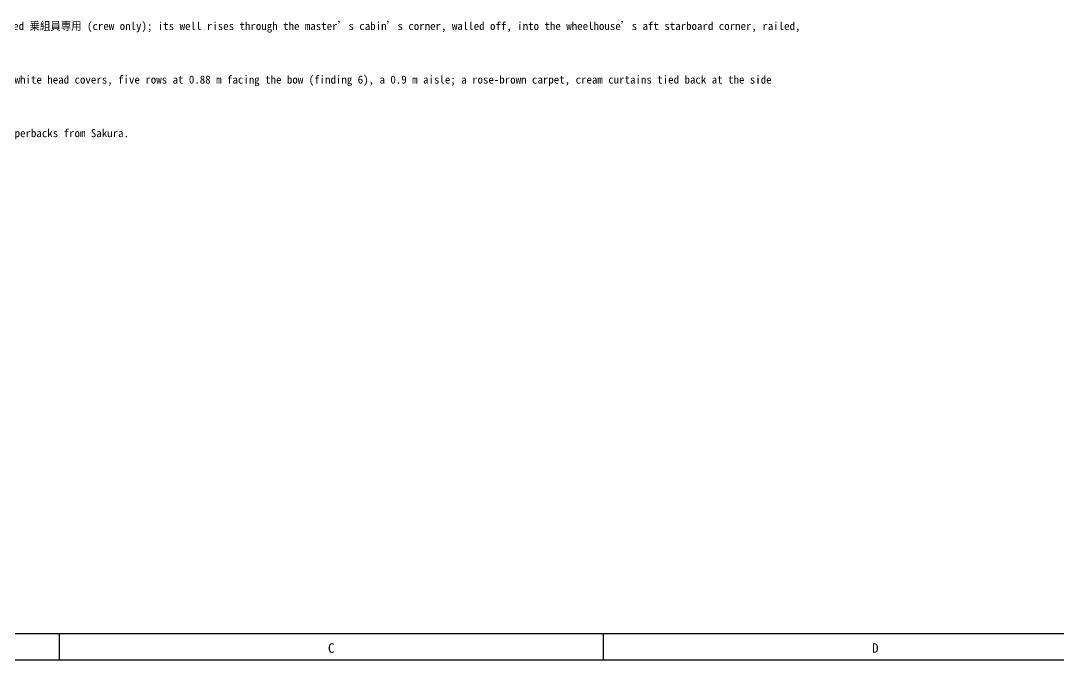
# Model space of a CAD drawing. Extents: x 5 to 836, y 5 to 589.
# Drawn here: x 208 to 403.7, y 5 to 125.5 of the extents above; entities that cross this region are included whole.
import ezdxf
from ezdxf.enums import TextEntityAlignment as Align

# ---------------------------------------------------------------- set-up
doc = ezdxf.new("R2010")
doc.units = 0
for name, color, linetype in [('FRAME', 7, 'CONTINUOUS'), ('TEXT', 7, 'CONTINUOUS'), ('THIN', 7, 'CONTINUOUS')]:
    doc.layers.add(name, color=color, linetype=linetype)

msp = doc.modelspace()

# ---------------------------------------------------------------- linework, layer by layer
at = {"layer": 'FRAME'}
msp.add_line((831, 10), (10, 10), dxfattribs=at)
at = {"layer": 'THIN'}
for p, q in [((215.25, 10), (215.25, 5)), ((317.88, 10), (317.88, 5)), ((836, 5), (5, 5))]:
    msp.add_line(p, q, dxfattribs=at)

# ---------------------------------------------------------------- texts
at = {"layer": 'TEXT'}
for s, p in [('“We need an interior stair case to the bridge as well.” A straight flight, 0.8 m clear, 13 risers of 0.2 m at 45°, in a trunk on the saloon’s starboard side behind a door marked 乗組員専用 (crew only); its well rises through the master’s cabin’s corner, walled off, into the wheelhouse’s aft starboard corner, railed,', (24, 123.8)), ('“The accommodation needs to be more cosy and comfortable, it should be fun to sit there and do nothing.” 34 reclining seats in terracotta moquette, 0.7 m a place, wooden arms, white head covers, five rows at 0.88 m facing the bow (finding 6), a 0.9 m aisle; a rose-brown carpet, cream curtains tied back at the side', (24, 113.7)), ('A round low table each side with zabuton, tea cups, pillows and folded blankets; the reading rack at the forward partition: the town paper (printed at Front-Row) and manga and paperbacks from Sakura.', (24, 103.6))]:
    msp.add_text(s, height=1.51, dxfattribs=at).set_placement(p)
for s, p in [('C', (266.56, 6.4)), ('D', (369.19, 6.4))]:
    msp.add_text(s, height=1.8, dxfattribs=at).set_placement(p, align=Align.CENTER)

doc.saveas('drawing.dxf')
